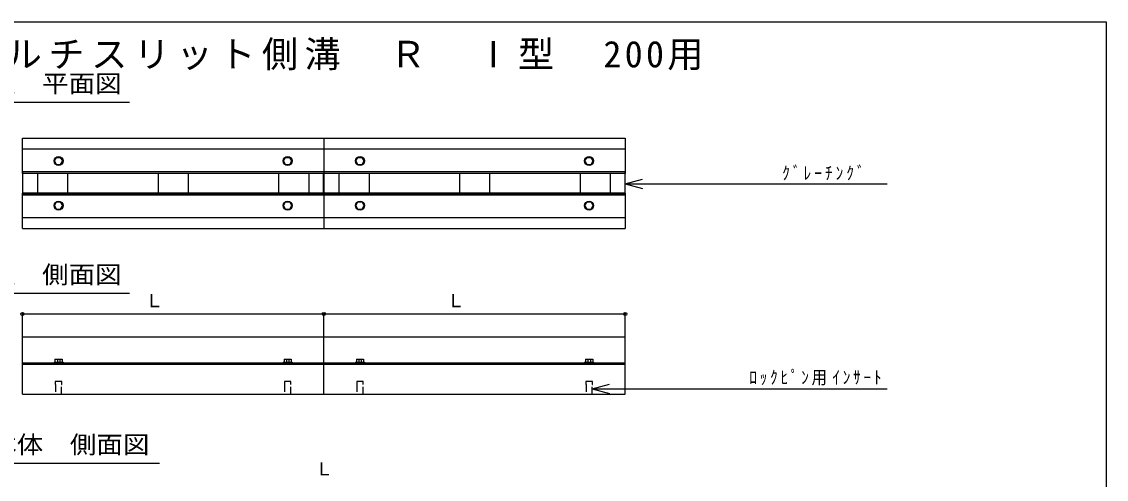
# Model space of a CAD drawing. Units: millimetres, scale not verified. Extents: x -2720 to 2680, y -1900 to 1800.
# Drawn here: x -918 to 2680, y 282 to 1800 of the extents above; entities that cross this region are included whole.
import ezdxf
from ezdxf.enums import TextEntityAlignment as Align

# ---------------------------------------------------------------- set-up
doc = ezdxf.new("R2010")
doc.units = ezdxf.units.MM
doc.header["$LTSCALE"] = 20
doc.header["$PDMODE"] = 32
doc.header["$PDSIZE"] = 10
doc.linetypes.add('DASHED1', pattern=[1.8, 1.2, -0.6])
for name, color, linetype in [('0-1', 2, 'Continuous'), ('0-2', 7, 'Continuous'), ('0-F', 2, 'Continuous')]:
    doc.layers.add(name, color=color, linetype=linetype)
doc.styles.add('ＭＳ ゴシック', font='')
doc.styles.get('ＭＳ ゴシック').set_extended_font_data('MS Gothic')

msp = doc.modelspace()

# ---------------------------------------------------------------- linework, layer by layer
at = {"layer": '0-1', "color": 3}
for p, q in [((-915.52, 1296.41), (-915.52, 1413.91)), ((-915.52, 1413.91), (1084.48, 1413.91)), ((84.48, 1413.91), (84.48, 1296.41)), ((1084.48, 1413.91), (1084.48, 1296.41)), ((1084.48, 1296.41), (-915.52, 1296.41)), ((1084.48, 1296.41), (-915.52, 1296.41)), ((-914.52, 1231.41), (-914.52, 1296.41)), ((-914.52, 1231.41), (-914.52, 1296.41)), ((-865.52, 1296.41), (-865.52, 1231.41)), ((-865.52, 1296.41), (-865.52, 1231.41)), ((-765.52, 1296.41), (-765.52, 1231.41)), ((-765.52, 1296.41), (-765.52, 1231.41)), ((-465.52, 1296.41), (-465.52, 1231.41)), ((-465.52, 1296.41), (-465.52, 1231.41)), ((-365.52, 1296.41), (-365.52, 1231.41)), ((-365.52, 1296.41), (-365.52, 1231.41)), ((-65.52, 1296.41), (-65.52, 1231.41)), ((-65.52, 1296.41), (-65.52, 1231.41)), ((34.48, 1296.41), (34.48, 1231.41)), ((34.48, 1296.41), (34.48, 1231.41)), ((83.48, 1231.41), (83.48, 1296.41)), ((83.48, 1231.41), (83.48, 1296.41)), ((85.48, 1231.41), (85.48, 1296.41)), ((85.48, 1231.41), (85.48, 1296.41)), ((134.48, 1296.41), (134.48, 1231.41)), ((134.48, 1296.41), (134.48, 1231.41)), ((234.48, 1296.41), (234.48, 1231.41)), ((234.48, 1296.41), (234.48, 1231.41)), ((534.48, 1296.41), (534.48, 1231.41)), ((534.48, 1296.41), (534.48, 1231.41)), ((634.48, 1296.41), (634.48, 1231.41)), ((634.48, 1296.41), (634.48, 1231.41)), ((934.48, 1296.41), (934.48, 1231.41)), ((934.48, 1296.41), (934.48, 1231.41)), ((1034.48, 1296.41), (1034.48, 1231.41)), ((1034.48, 1296.41), (1034.48, 1231.41)), ((1083.48, 1231.41), (1083.48, 1296.41)), ((1083.48, 1231.41), (1083.48, 1296.41)), ((1084.48, 1231.41), (-915.52, 1231.41)), ((-915.52, 1113.91), (-915.52, 1231.41)), ((1084.48, 1231.41), (-915.52, 1231.41)), ((84.48, 1231.41), (84.48, 1113.91)), ((1084.48, 1231.41), (1084.48, 1113.91)), ((-915.52, 1113.91), (1084.48, 1113.91)), ((84.48, 563.91), (84.48, 663.91)), ((1084.48, 563.91), (1084.48, 663.91)), ((-915.52, 563.91), (1084.48, 563.91))]:
    msp.add_line(p, q, dxfattribs=at)
at = {"layer": '0-1'}
for p, q in [((-915.52, 1377.91), (1084.48, 1377.91)), ((84.48, 1377.91), (84.48, 1149.91)), ((-809.38, 1337.91), (-802.45, 1349.91)), ((-802.45, 1325.91), (-809.38, 1337.91)), ((-802.45, 1349.91), (-788.59, 1349.91)), ((-781.67, 1337.91), (-788.59, 1349.91)), ((-788.59, 1325.91), (-781.66, 1337.91)), ((-49.38, 1337.91), (-42.45, 1349.91)), ((-42.45, 1325.91), (-49.38, 1337.91)), ((-42.45, 1349.91), (-28.59, 1349.91)), ((-21.67, 1337.91), (-28.59, 1349.91)), ((-28.59, 1325.91), (-21.66, 1337.91)), ((190.62, 1337.91), (197.55, 1349.91)), ((197.55, 1325.91), (190.62, 1337.91)), ((197.55, 1349.91), (211.41, 1349.91)), ((218.33, 1337.91), (211.41, 1349.91)), ((211.41, 1325.91), (218.34, 1337.91)), ((950.62, 1337.91), (957.55, 1349.91)), ((957.55, 1325.91), (950.62, 1337.91)), ((957.55, 1349.91), (971.41, 1349.91)), ((978.34, 1337.91), (971.41, 1349.91)), ((971.41, 1325.91), (978.34, 1337.91)), ((-915.52, 1302.41), (-915.52, 1297.91)), ((-915.52, 1302.41), (1084.48, 1302.41)), ((-915.52, 1297.91), (1084.48, 1297.91)), ((-802.45, 1325.91), (-788.59, 1325.91)), ((-42.45, 1325.91), (-28.59, 1325.91)), ((197.55, 1325.91), (211.41, 1325.91)), ((957.55, 1325.91), (971.41, 1325.91)), ((1084.48, 1297.91), (1084.48, 1302.41)), ((-915.52, 1229.91), (1084.48, 1229.91)), ((-915.52, 1229.91), (-915.52, 1225.41)), ((-915.52, 1225.41), (1084.48, 1225.41)), ((1084.48, 1229.91), (1084.48, 1225.41)), ((-809.38, 1189.91), (-802.45, 1201.91)), ((-802.45, 1177.91), (-809.38, 1189.91)), ((-802.45, 1201.91), (-788.59, 1201.91)), ((-781.67, 1189.91), (-788.59, 1201.91)), ((-788.59, 1177.91), (-781.66, 1189.91)), ((-49.38, 1189.91), (-42.45, 1201.91)), ((-42.45, 1177.91), (-49.38, 1189.91)), ((-42.45, 1201.91), (-28.59, 1201.91)), ((-21.67, 1189.91), (-28.59, 1201.91)), ((-28.59, 1177.91), (-21.66, 1189.91)), ((190.62, 1189.91), (197.55, 1201.91)), ((197.55, 1177.91), (190.62, 1189.91)), ((197.55, 1201.91), (211.41, 1201.91)), ((218.33, 1189.91), (211.41, 1201.91)), ((211.41, 1177.91), (218.34, 1189.91)), ((950.62, 1189.91), (957.55, 1201.91)), ((957.55, 1177.91), (950.62, 1189.91)), ((957.55, 1201.91), (971.41, 1201.91)), ((978.34, 1189.91), (971.41, 1201.91)), ((971.41, 1177.91), (978.34, 1189.91)), ((-802.45, 1177.91), (-788.59, 1177.91)), ((-42.45, 1177.91), (-28.59, 1177.91)), ((197.55, 1177.91), (211.41, 1177.91)), ((957.55, 1177.91), (971.41, 1177.91)), ((-915.52, 1149.91), (1084.48, 1149.91)), ((84.48, 663.91), (84.48, 753.91)), ((1084.48, 663.91), (1084.48, 753.91)), ((-915.52, 668.41), (1084.48, 668.41)), ((-810.52, 670.41), (-780.52, 670.41)), ((-810.52, 670.41), (-810.52, 668.41)), ((-807.52, 680.41), (-807.52, 670.41)), ((-807.52, 680.41), (-783.52, 680.41)), ((-799.52, 680.41), (-799.52, 670.41)), ((-791.52, 680.41), (-791.52, 670.41)), ((-783.52, 680.41), (-783.52, 670.41)), ((-780.52, 670.41), (-780.52, 668.41)), ((-50.52, 670.41), (-20.52, 670.41)), ((-50.52, 670.41), (-50.52, 668.41)), ((-47.52, 680.41), (-47.52, 670.41)), ((-47.52, 680.41), (-23.52, 680.41)), ((-39.52, 680.41), (-39.52, 670.41)), ((-31.52, 680.41), (-31.52, 670.41)), ((-23.52, 680.41), (-23.52, 670.41)), ((-20.52, 670.41), (-20.52, 668.41)), ((189.48, 670.41), (219.48, 670.41)), ((189.48, 670.41), (189.48, 668.41)), ((192.48, 680.41), (192.48, 670.41)), ((192.48, 680.41), (216.48, 680.41)), ((200.48, 680.41), (200.48, 670.41)), ((208.48, 680.41), (208.48, 670.41)), ((216.48, 680.41), (216.48, 670.41)), ((219.48, 670.41), (219.48, 668.41)), ((949.48, 670.41), (979.48, 670.41)), ((949.48, 670.41), (949.48, 668.41)), ((952.48, 680.41), (952.48, 670.41)), ((952.48, 680.41), (976.48, 680.41)), ((960.48, 680.41), (960.48, 670.41)), ((968.48, 680.41), (968.48, 670.41)), ((976.48, 680.41), (976.48, 670.41)), ((979.48, 670.41), (979.48, 668.41))]:
    msp.add_line(p, q, dxfattribs=at)
msp.add_lwpolyline([(-915.52, 663.91), (-915.52, 753.91), (1084.48, 753.91)], dxfattribs=at)
at = {"layer": '0-1', "color": 3}
msp.add_lwpolyline([(-915.52, 563.91), (-915.52, 663.91), (1084.48, 663.91)], dxfattribs=at)
at = {"layer": '0-1', "color": 3, "linetype": 'DASHED1'}
for points in [[(-785.52, 563.91), (-785.52, 595.91), (-784.52, 595.91), (-784.52, 605.91), (-806.52, 605.91), (-806.52, 595.91), (-805.52, 595.91), (-805.52, 563.91)], [(-25.52, 563.91), (-25.52, 595.91), (-24.52, 595.91), (-24.52, 605.91), (-46.52, 605.91), (-46.52, 595.91), (-45.52, 595.91), (-45.52, 563.91)], [(214.48, 563.91), (214.48, 595.91), (215.48, 595.91), (215.48, 605.91), (193.48, 605.91), (193.48, 595.91), (194.48, 595.91), (194.48, 563.91)], [(974.48, 563.91), (974.48, 595.91), (975.48, 595.91), (975.48, 605.91), (953.48, 605.91), (953.48, 595.91), (954.48, 595.91), (954.48, 563.91)]]:
    msp.add_lwpolyline(points, dxfattribs=at)
at = {"layer": '0-1'}
for centre in [(-795.52, 1337.91), (-35.52, 1337.91), (204.48, 1337.91), (964.48, 1337.91), (-795.52, 1189.91), (-35.52, 1189.91), (204.48, 1189.91), (964.48, 1189.91)]:
    msp.add_circle(centre, 15, dxfattribs=at)
at = {"layer": '0-2', "color": 2}
for p, q in [((-1063.02, 1532.98), (-560.23, 1532.98)), ((-1063.02, 899.2), (-560.23, 899.2)), ((-1058.94, 335.06), (-460.41, 335.06))]:
    msp.add_line(p, q, dxfattribs=at)
at = {"layer": '0-2'}
for p, q in [((1083.48, 1262.45), (1141.43, 1277.98)), ((1083.48, 1262.45), (1141.43, 1246.92)), ((1083.48, 1262.45), (1953.46, 1262.45)), ((-915.52, 830.13), (1084.48, 830.13)), ((-915.52, 711.63), (-915.52, 830.13)), ((84.48, 711.63), (84.48, 830.13)), ((1084.48, 711.63), (1084.48, 830.13)), ((974.48, 581.86), (1032.43, 597.39)), ((974.48, 581.86), (1953.46, 581.86)), ((974.48, 581.86), (1032.43, 566.33))]:
    msp.add_line(p, q, dxfattribs=at)
for p in [(-915.52, 830.13), (84.48, 830.13), (1084.48, 830.13)]:
    msp.add_point(p, dxfattribs=at)
at = {"layer": '0-F'}
for p, q in [((-2720, 1800), (2680, 1800)), ((2680, 1800), (2680, -1900))]:
    msp.add_line(p, q, dxfattribs=at)

# ---------------------------------------------------------------- texts
at = {"layer": '0-2', "style": 'ＭＳ ゴシック', "width": 1.1}
for s, p in [('蓋\u3000平面図', (-1026.05, 1547.77)), ('蓋\u3000側面図', (-1026.05, 913.98)), ('本体\u3000側面図', (-1021.97, 349.85))]:
    msp.add_text(s, height=58.65, dxfattribs=at).set_placement(p, align=Align.BOTTOM_LEFT)
at = {"layer": '0-2', "style": 'ＭＳ ゴシック'}
for p in [(-507.66, 839.32), (492.34, 839.32), (55.23, 281.09)]:
    msp.add_text('Ｌ', height=43.99, dxfattribs=at).set_placement(p, align=Align.BOTTOM_LEFT)
at = {"layer": '0-2', "color": 3, "insert": (-1112.32, 1638.3), "char_height": 87.98, "attachment_point": 7, "style": 'ＭＳ ゴシック'}
msp.add_mtext('\\T1.18;マルチスリット側溝\u3000Ｒ\u3000Ⅰ型\u3000200用', dxfattribs=at)
at = {"layer": '0-2', "char_height": 43.99, "attachment_point": 7, "style": 'ＭＳ ゴシック'}
for s, insert in [('\\T1.39;\\W0.85;ｸﾞﾚｰﾁﾝｸﾞ', (1604.74, 1273.53)), ('\\T1.35;\\W0.85;ﾛｯｸﾋﾟﾝ用ｲﾝｻｰﾄ', (1495.74, 592.93))]:
    msp.add_mtext(s, dxfattribs=dict(at, insert=insert))

doc.saveas('drawing.dxf')
